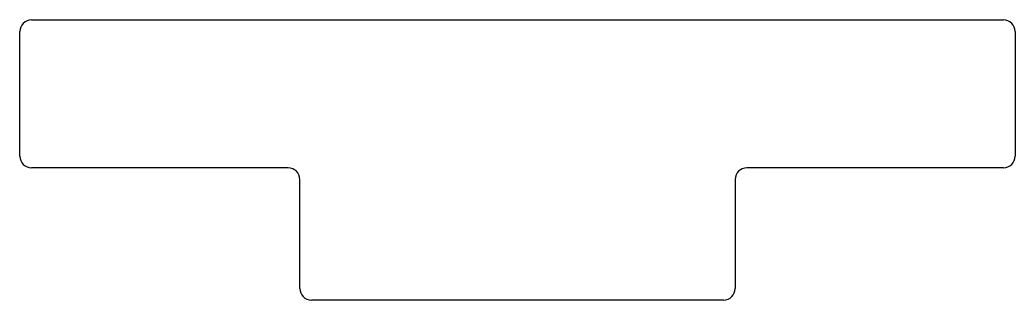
# Model space of a CAD drawing. Header units: millimetres. Extents: x 89 to 345, y -144 to -72.
import ezdxf

# ---------------------------------------------------------------- set-up
doc = ezdxf.new("R2010")
doc.units = ezdxf.units.MM

msp = doc.modelspace()

# ---------------------------------------------------------------- linework, layer by layer
for p, q in [((92, -72.5), (342, -72.5)), ((89, -107.5), (89, -75.5)), ((345, -75.5), (345, -107.5)), ((158, -110.5), (92, -110.5)), ((342, -110.5), (276, -110.5)), ((161, -141.5), (161, -113.5)), ((273, -113.5), (273, -141.5)), ((270, -144.5), (164, -144.5))]:
    msp.add_line(p, q)
for centre, start, end in [((92, -75.5), 90, 180), ((342, -75.5), 0, 90), ((92, -107.5), 180, 270), ((342, -107.5), 270, 0), ((158, -113.5), 0, 90), ((276, -113.5), 90, 180), ((164, -141.5), 180, 270), ((270, -141.5), 270, 0)]:
    msp.add_arc(centre, 3, start, end)

doc.saveas('drawing.dxf')
